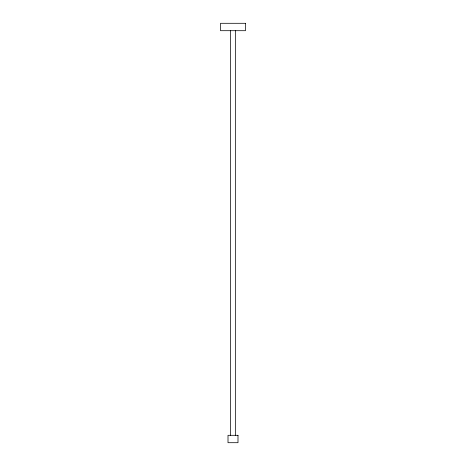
<?xml version="1.0" encoding="UTF-8"?>
<svg xmlns="http://www.w3.org/2000/svg" width="466" height="466" viewBox="0 0 466 466"><rect width="100%" height="100%" fill="white"/><g stroke="black" fill="none" stroke-linecap="round" stroke-linejoin="round"><path stroke-width="0.7" d="M235.499 30.698L235.499 435.302M230.501 30.698L230.501 435.302M245.483 23.3L220.517 23.3L220.517 30.698L245.483 30.698L245.483 23.3M237.992 435.302L228.008 435.302L228.008 442.7L237.992 442.7L237.992 435.302"/></g></svg>
